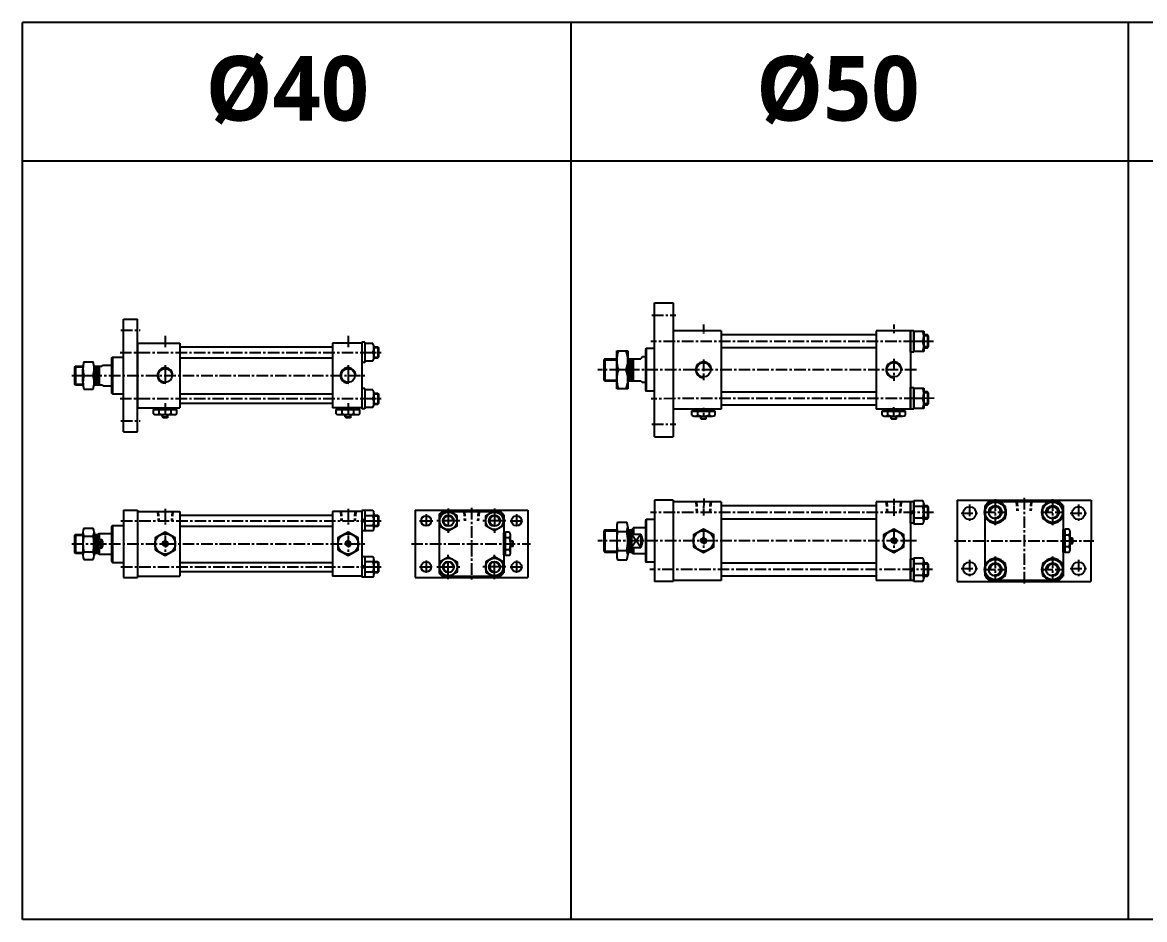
# Model space of a CAD drawing. Extents: x -819 to 4679, y 0 to 1986.
# Drawn here: x 0 to 1215, y 1015 to 1986 of the extents above; entities that cross this region are included whole.
import ezdxf

# ---------------------------------------------------------------- set-up
doc = ezdxf.new("R2010")
doc.units = 0
doc.header["$LTSCALE"] = 10
doc.header["$MEASUREMENT"] = 0
for name, pattern in [('CENTER', [2, 1.25, -0.25, 0.25, -0.25]), ('CENTERX2', [4, 2.5, -0.5, 0.5, -0.5]), ('HIDDENX2', [0.75, 0.5, -0.25])]:
    doc.linetypes.add(name, pattern=pattern)
doc.layers.get('0').update_dxf_attribs({"linetype": 'CONTINUOUS'})
for name, color, linetype in [('CEN', 1, 'CENTERX2'), ('CENTER', 1, 'CENTER'), ('DIM', 2, 'CONTINUOUS'), ('HID', 2, 'HIDDENX2'), ('ML', 7, 'CONTINUOUS')]:
    doc.layers.add(name, color=color, linetype=linetype)
doc.styles.add('문자', font='romans.shx')

# ---------------------------------------------------------------- blocks, each defined once
blk = doc.blocks.new('A$C47060626')
at = {"layer": 'ML'}
for p, q in [((12.09999861676715, 26.67358243118653), (1.099998616767152, 20.32272947218655)), ((23.09999861676715, 20.32272947218655), (12.09999861676715, 26.67358243118653)), ((1.099998616767152, 20.32272947218655), (1.099998616767152, 7.621023554186536)), ((23.09999861676715, 7.621023554186536), (23.09999861676715, 20.32272947218655)), ((1.099998616767152, 7.621023554186536), (12.09999861676715, 1.270170595186528)), ((12.09999861676715, 1.270170595186528), (23.09999861676715, 7.621023554186536))]:
    blk.add_line(p, q, dxfattribs=at)
at = {"layer": 'ML', "color": 1, "linetype": 'CENTER'}
for p, q in [((12.09999861676715, 27.94375302298653), (12.09999861676715, 3.386503522051498e-09)), ((-1.3832328704666e-06, 13.9718765131866), (24.19999861676718, 13.9718765131866))]:
    blk.add_line(p, q, dxfattribs=at)
at = {"layer": 'ML'}
for radius in [11, 7.099999904632568, 7]:
    blk.add_circle((12.09999861676715, 13.97187651318654), radius, dxfattribs=at)
for start, end in [(97.690557042215, 142.3094429414881), (37.69055705851188, 82.30944295778501), (157.6905570847618, 202.3094429152382), (337.6905570847604, 22.30944291523965), (217.6905570585139, 262.3094429577818), (277.6905570422182, 322.3094429414862)]:
    blk.add_arc((12.09999861676715, 13.97187651318654), 11.89000019073487, start, end, dxfattribs=at)
at = {"layer": 'ML', "color": 2}
blk.add_arc((12.09999861676715, 13.97187651318654), 5.917468245269447, 261.2184208426438, 189.435673004381, dxfattribs=at)
blk = doc.blocks.new('A$C1F606966')
at = {"layer": 'ML'}
for p, q in [((-5.750571290263906e-07, 24.50170669319709), (3.499999424942871, 24.50170669319709)), ((-5.750571290263906e-07, 24.50170669319709), (-5.750571290263906e-07, 0.9017063117273665)), ((-5.750571290263906e-07, 0.9017063117273665), (-5.750571290263906e-07, 24.50170669319709)), ((3.499999424942871, 5.844622137374245e-07), (3.499999424942871, 25.40341242046225)), ((3.499999424942871, 25.40341242046225), (13.5175190554267, 25.40341242046225)), ((3.499999424942871, 24.50170669319709), (3.499999424942871, 0.9017063117273665)), ((3.499999424942871, 15.44165599612342), (-5.750571290263906e-07, 11.94165599612342)), ((3.499999424942871, 13.46175700880104), (-5.750571290263906e-07, 9.961757008801044)), ((13.5175190554267, 19.05255946146224), (3.499999424942871, 19.05255946146224)), ((14.49999942494287, 22.22798594096224), (14.49999942494287, 3.175427063962218)), ((18.41746767021232, 19.70170650246223), (14.49999942494287, 19.70170650246223)), ((18.41746767021232, 19.70170650246223), (18.41746767021232, 5.70170650246223)), ((19.49999942494287, 18.61917474773168), (18.41746767021232, 19.70170650246223)), ((19.49999942494287, 6.784238257192783), (19.49999942494287, 18.61917474773168)), ((3.499999424942871, 0.9017063117273665), (-5.750571290263906e-07, 0.9017063117273665)), ((13.5175190554267, 6.350853543462222), (3.499999424942871, 6.350853543462222)), ((13.5175190554267, 5.844622137374245e-07), (3.499999424942871, 5.844622137374245e-07)), ((14.49999942494287, 5.70170650246223), (18.41746767021232, 5.70170650246223)), ((18.41746767021232, 5.70170650246223), (19.49999942494287, 6.784238257192783))]:
    blk.add_line(p, q, dxfattribs=at)
at = {"layer": 'ML', "color": 2}
for p, q in [((19.49999942494287, 18.61917474773168), (14.49999942494287, 18.61917474773168)), ((19.49999942494287, 6.784238257192783), (14.49999942494287, 6.784238257192783))]:
    blk.add_line(p, q, dxfattribs=at)
at = {"layer": 'ML'}
for centre, radius, start, end in [((8.877189368882853, 22.22798594096224), 5.622810056060043, 325.6157526112812, 34.38424738871878), ((-6.517520245022979, 12.70170650246223), 21.01751966996587, 342.4120462684499, 17.58795373155008), ((8.877189368882853, 3.175427063962218), 5.622810056060043, 325.6157526112812, 34.38424738871878)]:
    blk.add_arc(centre, radius, start, end, dxfattribs=at)
blk = doc.blocks.new('A$C12A86003')
at = {"layer": 'ML'}
for p, q in [((3.152656233851303e-07, -1.09941993287066e-07), (3.152656233851303e-07, 40.99999989005801)), ((3.152656233851303e-07, 40.99999989005801), (12.04347857613519, 40.99999989005801)), ((12.04347857613519, 40.99999989005801), (12.04347857613519, -1.09941993287066e-07)), ((10.21249243294588, 20.49999989005789), (1.830986458454944, 20.49999989005789)), ((12.04347857613519, -1.09941993287066e-07), (3.152656233851303e-07, -1.09941993287066e-07))]:
    blk.add_line(p, q, dxfattribs=at)
for centre, radius, start, end in [((29.60563404980351, 30.74999989005801), 29.60563373453789, 159.7438420547294, 200.2561579452706), ((-17.5621551584027, 30.74999989005801), 29.60563373453788, 339.7438420547293, 20.25615794527066), ((29.60563404980351, 10.24999989005801), 29.60563373453788, 159.7438420547294, 200.2561579452706), ((-17.5621551584027, 10.24999989005801), 29.60563373453788, 339.7438420547293, 20.25615794527066)]:
    blk.add_arc(centre, radius, start, end, dxfattribs=at)

msp = doc.modelspace()

# ---------------------------------------------------------------- linework, layer by layer
for p, q in [((4679.399999999999, 1986.440000000001), (9.094947017729282e-13, 1986.440000000001)), ((0, 1015.44), (0, 1986.440000000001)), ((593.9999999999991, 1015.44), (593.9999999999991, 1986.440000000001)), ((1197.399999999999, 1015.44), (1197.400000000001, 1986.440000000001)), ((4679.399999999999, 1836.440000000001), (9.094947017729282e-13, 1836.440000000001)), ((151.5240593551889, 1559.429328210371), (152.0240593551889, 1558.929328210371)), ((151.5240593551889, 1559.429328210371), (157.5240593551853, 1559.429328210368)), ((152.0240593551889, 1558.929328210371), (157.0240593551853, 1558.929328210371)), ((157.5240593551853, 1559.429328210368), (157.0240593551853, 1558.929328210371)), ((349.5240593551889, 1559.429328210371), (350.0240593551889, 1558.929328210371)), ((349.5240593551889, 1559.429328210371), (355.5240593551853, 1559.429328210368)), ((350.0240593551889, 1558.929328210371), (355.0240593551853, 1558.929328210371)), ((355.5240593551853, 1559.429328210368), (355.0240593551853, 1558.929328210371)), ((734.414503560939, 1557.788403537393), (734.914503560939, 1557.288403537393)), ((734.414503560939, 1557.788403537393), (740.4145035609354, 1557.78840353739)), ((734.914503560939, 1557.288403537393), (739.9145035609354, 1557.288403537393)), ((740.4145035609354, 1557.78840353739), (739.9145035609354, 1557.288403537393)), ((940.414503560939, 1557.788403537393), (940.914503560939, 1557.288403537393)), ((940.414503560939, 1557.788403537393), (946.4145035609354, 1557.78840353739)), ((940.914503560939, 1557.288403537393), (945.9145035609354, 1557.288403537393)), ((946.4145035609354, 1557.78840353739), (945.9145035609354, 1557.288403537393)), ((530.9465725753334, 1419.071056195492), (530.9465725753371, 1425.071056195488)), ((530.9465725753371, 1425.071056195488), (531.4465725753334, 1424.571056195488)), ((531.4465725753334, 1419.571056195492), (531.4465725753334, 1424.571056195488)), ((1136.66832066101, 1422.259204312815), (1136.668320661013, 1428.259204312812)), ((1136.668320661013, 1428.259204312812), (1137.16832066101, 1427.759204312812)), ((1136.66832066101, 1422.259204312815), (1137.16832066101, 1422.759204312815)), ((1137.16832066101, 1422.759204312815), (1137.16832066101, 1427.759204312812)), ((530.9465725753334, 1419.071056195492), (531.4465725753334, 1419.571056195492)), ((4679.399999999999, 1015.44), (9.094947017729282e-13, 1015.44))]:
    msp.add_line(p, q)
at = {"color": 7, "linetype": 'Continuous'}
for p, q in [((141.8223534330164, 1562.911808582623), (141.8223534330127, 1567.329328210373)), ((141.8223534330127, 1567.329328210373), (154.5240593551871, 1567.329328210373)), ((142.5240593551889, 1569.329328210373), (166.5240593551889, 1569.329328210373)), ((142.5240593551871, 1567.329328210373), (142.5240593551871, 1569.329328210373)), ((148.1732063941008, 1562.911808582623), (148.1732063941008, 1567.329328210373)), ((154.5240593551889, 1567.329328210373), (167.2257652773615, 1567.329328210373)), ((160.8749123162734, 1562.911808582623), (160.8749123162734, 1567.329328210373)), ((166.5240593551871, 1567.329328210375), (166.5240593551889, 1569.329328210371)), ((167.2257652773615, 1562.911808582623), (167.2257652773615, 1567.32932821038)), ((339.8223534330164, 1562.911808582623), (339.8223534330127, 1567.329328210373)), ((339.8223534330127, 1567.329328210373), (352.5240593551871, 1567.329328210373)), ((340.5240593551889, 1569.329328210373), (364.5240593551889, 1569.329328210373)), ((340.5240593551871, 1567.329328210373), (340.5240593551871, 1569.329328210373)), ((346.1732063941008, 1562.911808582623), (346.1732063941008, 1567.329328210373)), ((352.5240593551889, 1567.329328210373), (365.2257652773615, 1567.329328210373)), ((358.8749123162734, 1562.911808582623), (358.8749123162734, 1567.329328210373)), ((364.5240593551871, 1567.329328210375), (364.5240593551889, 1569.329328210371)), ((365.2257652773615, 1562.911808582623), (365.2257652773615, 1567.32932821038)), ((725.414503560939, 1567.688403537395), (749.414503560939, 1567.688403537395)), ((725.4145035609372, 1565.688403537395), (725.4145035609372, 1567.688403537395)), ((749.4145035609372, 1565.688403537396), (749.414503560939, 1567.688403537393)), ((931.414503560939, 1567.688403537395), (955.414503560939, 1567.688403537395)), ((931.4145035609372, 1565.688403537395), (931.4145035609372, 1567.688403537395)), ((955.4145035609372, 1565.688403537396), (955.414503560939, 1567.688403537393)), ((144.9977799135586, 1561.929328210371), (164.0503387968229, 1561.929328210379)), ((151.5240593551889, 1559.429328210371), (151.5240593551871, 1561.929328210375)), ((157.5240593551853, 1559.429328210368), (157.5240593551871, 1561.929328210377)), ((342.9977799135586, 1561.929328210371), (362.0503387968229, 1561.929328210379)), ((349.5240593551889, 1559.429328210371), (349.5240593551871, 1561.929328210375)), ((355.5240593551853, 1559.429328210368), (355.5240593551871, 1561.929328210377)), ((724.7127976387665, 1561.270883909644), (724.7127976387628, 1565.688403537395)), ((724.7127976387628, 1565.688403537395), (737.4145035609372, 1565.688403537395)), ((727.8882241193087, 1560.288403537393), (746.940783002573, 1560.2884035374)), ((731.0636505998509, 1561.270883909644), (731.0636505998509, 1565.688403537395)), ((734.414503560939, 1557.788403537393), (734.4145035609372, 1560.288403537397)), ((737.414503560939, 1565.688403537395), (750.1162094831116, 1565.688403537395)), ((740.4145035609354, 1557.78840353739), (740.4145035609372, 1560.288403537399)), ((743.7653565220235, 1561.270883909644), (743.7653565220235, 1565.688403537395)), ((750.1162094831116, 1561.270883909644), (750.1162094831116, 1565.688403537402)), ((930.7127976387665, 1561.270883909644), (930.7127976387628, 1565.688403537395)), ((930.7127976387628, 1565.688403537395), (943.4145035609372, 1565.688403537395)), ((933.8882241193087, 1560.288403537393), (952.940783002573, 1560.2884035374)), ((937.0636505998509, 1561.270883909644), (937.0636505998509, 1565.688403537395)), ((940.414503560939, 1557.788403537393), (940.4145035609372, 1560.288403537397)), ((943.414503560939, 1565.688403537395), (956.1162094831116, 1565.688403537395)), ((946.4145035609354, 1557.78840353739), (946.4145035609372, 1560.288403537399)), ((949.7653565220235, 1561.270883909644), (949.7653565220235, 1565.688403537395)), ((956.1162094831116, 1561.270883909644), (956.1162094831116, 1565.688403537402)), ((521.046572575332, 1410.071056195492), (521.046572575332, 1434.071056195492)), ((523.0465725753302, 1434.07105619549), (521.0465725753338, 1434.071056195492)), ((527.4640922030821, 1434.772762117665), (523.0465725753247, 1434.772762117665)), ((523.046572575332, 1422.071056195492), (523.046572575332, 1434.772762117665)), ((1126.768320661008, 1413.259204312815), (1126.768320661008, 1437.259204312815)), ((1128.768320661006, 1437.259204312813), (1126.76832066101, 1437.259204312815)), ((1133.185840288758, 1437.960910234988), (1128.768320661001, 1437.960910234988)), ((1128.768320661008, 1425.259204312815), (1128.768320661008, 1437.960910234988)), ((1134.16832066101, 1415.732924871185), (1134.168320661002, 1434.785483754449)), ((527.4640922030821, 1428.421909156576), (523.046572575332, 1428.421909156576)), ((523.046572575332, 1409.369350273316), (523.046572575332, 1422.07105619549)), ((528.4465725753334, 1412.544776753862), (528.4465725753262, 1431.597335637126)), ((530.9465725753371, 1425.071056195488), (528.446572575328, 1425.07105619549)), ((1133.185840288758, 1431.6100572739), (1128.768320661008, 1431.6100572739)), ((1128.768320661008, 1412.557498390639), (1128.768320661008, 1425.259204312813)), ((1136.668320661013, 1428.259204312812), (1134.168320661004, 1428.259204312813)), ((1136.66832066101, 1422.259204312815), (1134.168320661006, 1422.259204312813)), ((523.046572575332, 1410.07105619549), (521.046572575332, 1410.07105619549)), ((527.4640922030821, 1415.720203234404), (523.046572575332, 1415.720203234404)), ((527.4640922030821, 1409.369350273319), (523.046572575332, 1409.369350273316)), ((530.9465725753334, 1419.071056195492), (528.4465725753298, 1419.07105619549)), ((1128.768320661008, 1413.259204312813), (1126.768320661008, 1413.259204312813)), ((1133.185840288758, 1418.908351351727), (1128.768320661008, 1418.908351351727)), ((1133.185840288758, 1412.557498390643), (1128.768320661008, 1412.557498390639))]:
    msp.add_line(p, q, dxfattribs=at)
for points in [[(143.5240593551889, 1415.720203234406), (154.5240593551889, 1409.369350273319), (165.5240593551889, 1415.720203234406), (165.5240593551889, 1428.421909156578), (154.5240593551889, 1434.772762117664), (143.5240593551889, 1428.421909156578)], [(341.5240593551889, 1415.720203234406), (352.5240593551889, 1409.369350273319), (363.5240593551889, 1415.720203234406), (363.5240593551889, 1428.421909156578), (352.5240593551889, 1434.772762117665), (341.5240593551889, 1428.421909156578)], [(726.414503560939, 1418.994262102668), (737.414503560939, 1412.643409141582), (748.414503560939, 1418.994262102668), (748.414503560939, 1431.69596802484), (737.414503560939, 1438.046820985927), (726.414503560939, 1431.69596802484)], [(932.414503560939, 1418.994262102668), (943.414503560939, 1412.643409141582), (954.414503560939, 1418.994262102668), (954.414503560939, 1431.69596802484), (943.414503560939, 1438.046820985927), (932.414503560939, 1431.69596802484)], [(153.6580339514048, 1423.571056195492), (152.7920085476208, 1422.071056195492), (153.6580339514048, 1420.571056195492), (155.390084758973, 1420.571056195492), (156.2561101627571, 1422.071056195492), (155.390084758973, 1423.571056195492)], [(351.6580339514048, 1423.571056195492), (350.7920085476208, 1422.071056195492), (351.6580339514048, 1420.571056195492), (353.390084758973, 1420.571056195492), (354.2561101627571, 1422.071056195492), (353.390084758973, 1423.571056195492)], [(736.5484781571549, 1426.845115063754), (735.6824527533709, 1425.345115063754), (736.5484781571549, 1423.845115063754), (738.2805289647231, 1423.845115063754), (739.1465543685072, 1425.345115063754), (738.2805289647231, 1426.845115063754)], [(942.5484781571549, 1426.845115063754), (941.6824527533709, 1425.345115063754), (942.5484781571549, 1423.845115063754), (944.2805289647231, 1423.845115063754), (945.1465543685072, 1425.345115063754), (944.2805289647231, 1426.845115063754)]]:
    msp.add_lwpolyline(points, close=True, dxfattribs=at)
for centre, radius in [((737.414503560939, 1425.345115063754), 11), ((943.414503560939, 1425.345115063754), 11), ((154.5240593551889, 1422.071056195492), 11), ((154.5240593551889, 1422.071056195492), 2.500000000003638), ((352.5240593551889, 1422.071056195492), 11), ((352.5240593551889, 1422.071056195492), 2.500000000003638), ((737.414503560939, 1425.345115063754), 2.500000000003638), ((943.414503560939, 1425.345115063754), 2.500000000003638)]:
    msp.add_circle(centre, radius, dxfattribs=at)
for centre, radius, start, end in [((144.9977799135586, 1567.552138256887), 5.622810046516014, 235.6157525317878, 270), ((144.997779913555, 1567.552138256924), 5.622810046547064, 235.6157525320193, 304.3842474679807), ((154.5240593551889, 1582.9468478382), 21.01751962782162, 252.4120462259413, 270), ((154.5240593551889, 1582.9468478382), 21.01751962782162, 270, 287.5879537740587), ((164.0503387968192, 1567.552138256924), 5.622810046547064, 235.6157525320408, 304.3842474679592), ((342.9977799135586, 1567.552138256887), 5.622810046516014, 235.6157525317878, 270), ((342.997779913555, 1567.552138256924), 5.622810046547064, 235.6157525320193, 304.3842474679807), ((352.5240593551889, 1582.9468478382), 21.01751962782162, 252.4120462259413, 270), ((352.5240593551889, 1582.9468478382), 21.01751962782162, 270, 287.5879537740587), ((362.0503387968192, 1567.552138256924), 5.622810046547064, 235.6157525320408, 304.3842474679592), ((727.8882241193087, 1565.911213583909), 5.622810046516014, 235.6157525317878, 270), ((727.888224119305, 1565.911213583945), 5.622810046547064, 235.61575253202, 304.38424746798), ((737.414503560939, 1581.305923165222), 21.01751962782162, 252.4120462259405, 270), ((737.414503560939, 1581.305923165222), 21.01751962782162, 270, 287.5879537740595), ((746.9407830025693, 1565.911213583945), 5.622810046547064, 235.6157525320408, 304.3842474679592), ((933.8882241193087, 1565.911213583909), 5.622810046516014, 235.6157525317878, 270), ((933.888224119305, 1565.911213583945), 5.622810046547064, 235.6157525320173, 304.3842474679827), ((943.414503560939, 1581.305923165222), 21.01751962782162, 252.4120462259405, 270), ((943.414503560939, 1581.305923165222), 21.01751962782162, 270, 287.5879537740595), ((952.9407830025693, 1565.911213583945), 5.622810046547064, 235.6157525320408, 304.3842474679592), ((522.8237625287811, 1431.597335637122), 5.622810046547064, 325.6157525320408, 34.3842474679592), ((1128.545510614457, 1434.785483754446), 5.622810046547064, 325.6157525320408, 34.3842474679592), ((507.4290529475047, 1422.071056195492), 21.01751962782162, 0, 17.58795377405945), ((507.4290529475047, 1422.071056195492), 21.01751962782162, 342.4120462259406, 0), ((1113.150801033181, 1425.259204312815), 21.01751962782162, 0, 17.58795377405847), ((1113.150801033181, 1425.259204312815), 21.01751962782162, 342.4120462259415, 0), ((522.8237625287811, 1412.544776753858), 5.622810046547064, 325.6157525320173, 34.38424746798269), ((522.8237625288175, 1412.544776753862), 5.622810046516014, 325.6157525317878, 0), ((1128.545510614457, 1415.732924871181), 5.622810046547064, 325.6157525320173, 34.38424746798269), ((1128.545510614494, 1415.732924871185), 5.622810046516014, 325.6157525317878, 0)]:
    msp.add_arc(centre, radius, start, end, dxfattribs=at)
at = {"layer": 'CEN', "color": 1, "linetype": 'CENTER'}
for p, q in [((106.5240593551889, 1653.329328210373), (127.5240593551889, 1653.329328210373)), ((154.5240593551889, 1647.329328210373), (154.5240593551889, 1634.329328210373)), ((352.5240593551889, 1647.329328210373), (352.5240593551889, 1634.329328210373)), ((105.7024939224548, 1629.329328210373), (388.5240593551889, 1629.329328210373)), ((53.52405935518891, 1604.329328210373), (370.5240593551889, 1604.329328210373)), ((105.7024939224548, 1579.329328210373), (388.5240593551889, 1579.329328210373)), ((154.5240593551889, 1574.329328210373), (154.5240593551889, 1560.329328210373)), ((352.5240593551889, 1574.329328210373), (352.5240593551889, 1560.329328210373)), ((106.5240593551889, 1555.329328210373), (127.5240593551889, 1555.329328210373)), ((154.5240593551889, 1460.071056195492), (154.5240593551889, 1443.071056195492)), ((352.5240593551889, 1460.071056195492), (352.5240593551889, 1443.071056195492)), ((486.046572575332, 1461.071056195492), (486.046572575332, 1383.071056195492)), ((106.5320644559752, 1447.071056195492), (388.5240593551889, 1447.071056195492)), ((437.046572575332, 1454.148977208964), (437.046572575332, 1439.873858743239)), ((442.046572575332, 1447.071056195492), (444.4125845368317, 1447.071056195492)), ((527.9954578286588, 1447.071056195492), (542.4125845368317, 1447.071056195492)), ((535.046572575332, 1454.148977208964), (535.046572575332, 1439.873858743239)), ((53.52405935518891, 1422.071056195492), (370.5240593551889, 1422.071056195492)), ((154.5240593551889, 1431.071056195492), (154.5240593551889, 1413.071056195492)), ((352.5240593551889, 1431.071056195492), (352.5240593551889, 1413.071056195492)), ((421.046572575332, 1422.071056195492), (550.025210190357, 1422.071056195492)), ((437.046572575332, 1404.148977208964), (437.046572575332, 1389.873858743239)), ((535.046572575332, 1404.148977208964), (535.046572575332, 1389.873858743239)), ((106.5320644559752, 1397.071056195492), (388.5240593551889, 1397.071056195492)), ((429.9954578286588, 1397.071056195492), (444.4125845368317, 1397.071056195492)), ((527.9954578286588, 1397.071056195492), (542.4125845368317, 1397.071056195492))]:
    msp.add_line(p, q, dxfattribs=at)
at = {"layer": 'CEN', "ltscale": 0.2}
msp.add_line((943.414503560939, 1659.667095254673), (943.414503560939, 1650.297871960372), dxfattribs=at)
at = {"layer": 'CEN', "ltscale": 0.5}
msp.add_line((943.414503560939, 1622.253535615983), (943.414503560939, 1598.488797985706), dxfattribs=at)
at = {"layer": 'CEN', "color": 1, "linetype": 'CENTER', "ltscale": 1.5}
for p, q in [((154.5240593551889, 1615.629328210372), (154.5240593551889, 1593.029328210373)), ((352.5240593551889, 1615.629328210373), (352.5240593551889, 1593.029328210373)), ((461.046572575332, 1460.33045727225), (461.046572575332, 1433.811655118733)), ((511.046572575332, 1460.33045727225), (511.046572575332, 1433.811655118733)), ((429.9954578286588, 1447.071056195492), (444.4125845368317, 1447.071056195492)), ((473.5295507467717, 1447.071056195492), (448.5635944038922, 1447.071056195492)), ((523.5295507467717, 1447.071056195492), (498.5635944038922, 1447.071056195492)), ((461.046572575332, 1383.811655118733), (461.046572575332, 1410.33045727225)), ((511.046572575332, 1383.811655118733), (511.046572575332, 1410.33045727225)), ((448.5635944038922, 1397.071056195492), (473.5295507467717, 1397.071056195492)), ((523.5295507467717, 1397.071056195492), (498.5635944038922, 1397.071056195492))]:
    msp.add_line(p, q, dxfattribs=at)
at = {"layer": 'CEN', "color": 1, "ltscale": 0.2}
msp.add_line((943.414503560939, 1559.124575081165), (943.414503560939, 1569.976259286494), dxfattribs=at)
at = {"layer": 'CENTER'}
for p, q in [((681.414503560939, 1669.512847770947), (707.414503560939, 1669.512847770947)), ((986.5064324354253, 1641.130236004979), (680.349120215852, 1641.185566363538)), ((737.414503560939, 1621.483081838333), (737.414503560939, 1599.409014929467)), ((986.9919163569875, 1579.598440459204), (680.5681281354091, 1579.20914033697)), ((681.414503560939, 1551.512906938732), (707.414503560939, 1551.512906938732)), ((1084.433170234644, 1471.82207687397), (1084.433170234644, 1378.82207687397)), ((1025.472546362073, 1464.608988650886), (1025.454386170878, 1446.47457151138)), ((1143.472393518688, 1464.657478347785), (1143.45423332749, 1446.523061208279)), ((986.5064324354253, 1455.975771830442), (679.872137115678, 1456.031188391894)), ((1016.483969929651, 1455.381164160717), (1034.977738257191, 1455.347983428772)), ((1134.483817086263, 1455.429653857616), (1152.977585413803, 1455.396473125671)), ((737.414503560939, 1435.394002196058), (737.414503560939, 1415.29622793145)), ((943.414503560939, 1435.394002196058), (943.414503560939, 1415.29622793145)), ((1008.933268971147, 1425.394663022006), (1159.933092490003, 1425.403966368305)), ((1025.412461096616, 1404.608999883363), (1025.394300905419, 1386.474582743856)), ((1143.412401928831, 1404.751032231758), (1143.394241737634, 1386.616615092252)), ((1016.423884664192, 1395.381175393193), (1034.917652991732, 1395.347994661248)), ((1134.423825496407, 1395.429664922024), (1152.917593823947, 1395.396484190079))]:
    msp.add_line(p, q, dxfattribs=at)
at = {"layer": 'CENTER', "ltscale": 0.5}
msp.add_line((737.414503560939, 1659.639499776661), (737.414503560939, 1649.555691715848), dxfattribs=at)
at = {"layer": 'CENTER', "color": 1}
for p, q in [((967.9972664238221, 1610.504291459909), (622.9385896843896, 1610.504291459909)), ((967.9972664238221, 1425.349827285372), (622.9385896843896, 1425.349827285372)), ((985.2876730894686, 1394.32207687397), (679.4189951476028, 1394.32207687397))]:
    msp.add_line(p, q, dxfattribs=at)
at = {"layer": 'CENTER', "ltscale": 0.3}
msp.add_line((737.414503560939, 1569.426606788697), (737.414503560939, 1559.780199707281), dxfattribs=at)
at = {"layer": 'CENTER', "ltscale": 0.2}
for p, q in [((737.623283214386, 1471.152816373683), (737.414503560939, 1452.582739823012)), ((943.414503560939, 1470.930265101768), (943.414503560939, 1451.901642940284))]:
    msp.add_line(p, q, dxfattribs=at)
at = {"layer": 'DIM'}
for p, q in [((629.414503560939, 1621.40494078754), (643.4145035609399, 1621.40494078754)), ((643.3729855191432, 1621.40494078754), (643.3801361122078, 1621.40494078754)), ((655.4164637800122, 1621.40494078754), (657.4145035609454, 1621.40494078754)), ((657.4145035609454, 1621.40494078754), (659.1465543685154, 1622.40494078754)), ((56.52405935518891, 1613.579328210373), (65.52405935518891, 1613.579328210373)), ((77.52405935518891, 1613.579328210373), (79.52405935518891, 1613.579328210373)), ((79.52405935518891, 1613.579328210373), (80.82309746086594, 1614.329328210373)), ((56.52405935518891, 1595.079328210373), (65.52405935518891, 1595.079328210373)), ((77.52405935518891, 1595.079328210372), (79.52405935518891, 1595.079328210372)), ((79.52405935518891, 1595.079328210373), (80.82309746086594, 1594.329328210372)), ((629.414503560939, 1599.406495086887), (643.4145035609399, 1599.406495086887)), ((655.4164637800122, 1599.406495086886), (657.4145035609445, 1599.406495086886)), ((657.4145035609445, 1599.406495086886), (659.1465543685144, 1598.406495086886)), ((152.0240593551889, 1558.929328210371), (152.0240593551871, 1561.929328210373)), ((157.0240593551853, 1558.929328210371), (157.0240593551889, 1561.929328210375)), ((350.0240593551889, 1558.929328210371), (350.0240593551871, 1561.929328210373)), ((355.0240593551853, 1558.929328210371), (355.0240593551889, 1561.929328210375)), ((734.914503560939, 1557.288403537393), (734.9145035609372, 1560.288403537395)), ((739.9145035609354, 1557.288403537393), (739.914503560939, 1560.288403537397)), ((940.914503560939, 1557.288403537393), (940.9145035609372, 1560.288403537395)), ((945.9145035609354, 1557.288403537393), (945.914503560939, 1560.288403537397)), ((370.5240593551889, 1448.803107003061), (367.5240593551889, 1447.071056195492)), ((370.5240593551889, 1447.071056195492), (367.5240593551889, 1445.339005387923)), ((629.414503560939, 1436.177561518976), (643.414503560939, 1436.177561518976)), ((655.414503560939, 1436.177561518976), (657.414503560939, 1436.177561518976)), ((657.414503560939, 1436.177561518976), (659.1465543685081, 1437.177561518976)), ((56.52405935518891, 1431.321056195492), (65.52405935518891, 1431.321056195492)), ((77.52405935518891, 1431.321056195492), (79.52405935518891, 1431.321056195492)), ((79.52405935518891, 1431.321056195492), (80.82309746086594, 1432.071056195492)), ((81.52405935518891, 1417.478356195492), (86.11675935518906, 1426.663756195492)), ((86.11675935518906, 1417.478356195492), (81.52405935518891, 1426.663756195492)), ((531.4465725753334, 1424.571056195488), (528.4465725753298, 1424.571056195492)), ((669.414503560939, 1432.5609298363), (659.414503560939, 1418.138724734444)), ((669.414503560939, 1418.138724734444), (659.414503560939, 1432.5609298363)), ((1137.16832066101, 1427.759204312812), (1134.168320661006, 1427.759204312815)), ((1137.16832066101, 1422.759204312815), (1134.168320661008, 1422.759204312813)), ((56.52405935518891, 1412.821056195492), (65.52405935518891, 1412.821056195492)), ((77.52405935518891, 1412.821056195492), (79.52405935518891, 1412.821056195492)), ((79.52405935518891, 1412.821056195492), (80.82309746086594, 1412.071056195492)), ((531.4465725753334, 1419.571056195492), (528.4465725753316, 1419.57105619549)), ((629.414503560939, 1414.179115818322), (643.414503560939, 1414.179115818322)), ((655.414503560939, 1414.179115818322), (657.414503560939, 1414.179115818322)), ((657.414503560939, 1414.179115818322), (659.1465543685081, 1413.179115818322)), ((370.5240593551889, 1398.803107003061), (367.5240593551889, 1397.071056195492)), ((370.5240593551889, 1397.071056195492), (367.5240593551889, 1395.339005387923))]:
    msp.add_line(p, q, dxfattribs=at)
for centre, radius, start, end in [((737.414503560939, 1610.504291459909), 8.535802498107046, 354.7535325982517, 276.2214487224488), ((943.414503560939, 1610.504291459909), 8.535802498107046, 354.7535325982517, 276.2214487224488), ((154.5240593551889, 1604.329328210373), 8.300000000000011, 355.1620790389247, 274.8379209611043), ((352.5240593551889, 1604.329328210373), 8.300000000000011, 355.1620790389247, 274.8379209611043), ((154.5240593551889, 1422.071056195492), 3.000000000001819, 270, 180), ((352.5240593551889, 1422.071056195492), 3.000000000001819, 270, 180), ((737.414503560939, 1425.345115063754), 3.000000000001819, 270, 180), ((943.414503560939, 1425.345115063754), 3.000000000001819, 270, 180)]:
    msp.add_arc(centre, radius, start, end, dxfattribs=at)
at = {"layer": 'HID'}
for p, q in [((728.9070306210497, 1467.533939362857), (729.8279729612232, 1456.022160110683)), ((729.7070306210508, 1467.533939362857), (730.6279845278068, 1456.022015528388)), ((744.7070306210508, 1467.533939362857), (743.785886477076, 1456.019637563193)), ((745.50703062105, 1467.533939362857), (744.5858749108274, 1456.019492985079)), ((934.9070306210497, 1467.533939362858), (935.8309513565009, 1455.984930169722)), ((935.7070306210508, 1467.533939362858), (936.6309629230846, 1455.984785587427)), ((950.7070306210508, 1467.533939362858), (949.782908167922, 1455.982408698759)), ((951.50703062105, 1467.533939362858), (950.5828966016734, 1455.982264120644)), ((1075.968320661009, 1467.82207687397), (1076.768320661008, 1457.82207687397)), ((1076.768320661008, 1467.82207687397), (1077.568320661007, 1457.82207687397)), ((1091.768320661008, 1467.82207687397), (1090.968320661009, 1457.82207687397)), ((1092.568320661007, 1467.82207687397), (1091.768320661008, 1457.82207687397)), ((146.2240593551887, 1457.071056195492), (147.0240593551889, 1447.071056195492)), ((147.0240593551889, 1457.071056195492), (147.8240593551891, 1447.071056195492)), ((162.0240593551889, 1457.071056195492), (161.2240593551896, 1447.071056195492)), ((162.8240593551891, 1457.071056195492), (162.0240593551889, 1447.071056195492)), ((344.2240593551896, 1457.071056195492), (345.0240593551889, 1447.071056195492)), ((345.0240593551889, 1457.071056195492), (345.8240593551891, 1447.071056195492)), ((360.0240593551889, 1457.071056195492), (359.2240593551896, 1447.071056195492)), ((360.8240593551891, 1457.071056195492), (360.0240593551889, 1447.071056195492)), ((477.7465725753318, 1457.071056195492), (478.546572575332, 1447.071056195492)), ((478.546572575332, 1457.071056195492), (479.3465725753322, 1447.071056195492)), ((493.546572575332, 1457.071056195492), (492.7465725753318, 1447.071056195492)), ((494.3465725753322, 1457.071056195492), (493.546572575332, 1447.071056195492))]:
    msp.add_line(p, q, dxfattribs=at)
at = {"layer": 'ML', "color": 0}
for p, q in [((684.414503560939, 1683.007619831939), (704.414503560939, 1683.007619831939)), ((684.414503560939, 1538.007807647966), (684.414503560939, 1683.007619831939)), ((704.414503560939, 1683.007619831939), (704.414503560939, 1538.007807647966)), ((109.5240593551889, 1665.329328210373), (124.5240593551889, 1665.329328210373)), ((109.5240593551889, 1543.329328210373), (109.5240593551889, 1665.329328210373)), ((124.5240593551889, 1543.329328210373), (124.5240593551889, 1665.329328210373)), ((756.414503560939, 1652.688403537395), (704.414503560939, 1652.688403537395)), ((756.414503560939, 1652.688403537395), (756.414503560939, 1567.688403537395)), ((924.414503560939, 1652.688403537395), (924.414503560939, 1567.688403537395)), ((961.414503560939, 1652.688403537395), (924.414503560939, 1652.688403537395)), ((961.414503560939, 1653.012961241969), (961.414503560939, 1629.412960860499)), ((961.414503560939, 1629.412960860499), (961.414503560939, 1653.012961241969)), ((961.414503560939, 1653.012961241969), (964.914503560939, 1653.012961241969)), ((961.414503560939, 1652.688403537395), (961.414503560939, 1567.688403537395)), ((964.914503560939, 1653.012961241969), (964.914503560939, 1629.412960860499)), ((367.5240593551889, 1640.279328210373), (367.5240593551889, 1568.379328210373)), ((370.5240593551889, 1640.279328210373), (367.5240593551889, 1640.279328210373)), ((370.5240593551889, 1640.279328210373), (370.5240593551889, 1618.379328210373)), ((924.414503560939, 1648.288403442027), (756.414503560939, 1648.288403442027)), ((964.914503560939, 1630.134770750243), (964.914503560939, 1652.134770750243)), ((964.914503560939, 1652.134770750243), (975.914503560939, 1652.134770750243)), ((974.9320231914235, 1641.134770750243), (964.914503560939, 1641.134770750243)), ((975.914503560939, 1652.134770750243), (975.914503560939, 1630.134770750243)), ((979.8319718062094, 1648.212961051234), (975.914503560939, 1648.212961051234)), ((980.914503560939, 1647.130429296504), (975.914503560939, 1647.130429296504)), ((979.8319718062094, 1648.212961051234), (979.8319718062094, 1634.212961051234)), ((980.914503560939, 1647.130429296504), (979.8319718062094, 1648.212961051234)), ((980.914503560939, 1635.295492805965), (980.914503560939, 1647.130429296504)), ((124.5240593551889, 1639.329328210372), (170.5240593551889, 1639.329328210372)), ((124.5240593551889, 1639.329328210373), (124.5240593551889, 1569.329328210373)), ((170.5240593551889, 1639.329328210373), (170.5240593551889, 1569.329328210373)), ((170.5240593551889, 1635.329328210373), (335.5240593551889, 1635.329328210373)), ((335.5240593551889, 1639.329328210373), (335.5240593551889, 1569.329328210373)), ((367.5240593551889, 1639.329328210373), (335.5240593551889, 1639.329328210373)), ((379.4740593551887, 1638.812306381812), (370.5240593551889, 1638.812306381812)), ((370.5240593551889, 1629.329328210373), (379.4740593551887, 1629.329328210373)), ((380.4533216270838, 1635.329328210373), (384.7740593551889, 1635.329328210373)), ((380.5125410801165, 1634.579328210373), (385.5240593551889, 1634.579328210373)), ((380.5240593551889, 1634.072306381224), (380.5240593551889, 1624.586350039297)), ((384.7740593551889, 1635.329328210373), (385.5240593551889, 1634.579328210373)), ((384.7740593551889, 1635.329328210373), (384.7740593551889, 1623.329328210373)), ((385.5240593551889, 1634.579328210373), (385.5240593551889, 1624.079328210373)), ((675.414503560939, 1633.504291459909), (674.414503560939, 1632.504291459909)), ((674.414503560939, 1632.504291459909), (674.414503560939, 1588.504291459909)), ((684.414503560939, 1633.504291459909), (675.414503560939, 1633.504291459909)), ((675.414503560939, 1633.504291459909), (675.414503560939, 1587.504291459909)), ((924.414503560939, 1634.088403632762), (756.414503560939, 1634.088403632762)), ((964.914503560939, 1629.412960860499), (961.414503560939, 1629.412960860499)), ((975.914503560939, 1630.134770750243), (964.914503560939, 1630.134770750243)), ((980.914503560939, 1635.295492805965), (975.914503560939, 1635.295492805965)), ((975.914503560939, 1634.212961051234), (979.8319718062094, 1634.212961051234)), ((979.8319718062094, 1634.212961051234), (980.914503560939, 1635.295492805965)), ((66.52405935518891, 1619.051760074708), (76.60169363904879, 1619.051760074708)), ((97.52405935518891, 1624.329328210373), (96.52405935518891, 1623.329328210373)), ((96.52405935518891, 1623.329328210373), (96.52405935518891, 1585.329328210373)), ((97.52405935518891, 1624.329328210373), (109.5240593551889, 1624.329328210373)), ((97.52405935518891, 1624.329328210373), (97.52405935518891, 1584.329328210373)), ((170.5240593551889, 1623.329328210373), (335.5240593551889, 1623.329328210373)), ((370.5240593551889, 1618.379328210372), (367.5240593551889, 1618.379328210372)), ((379.4740593551887, 1619.846350038933), (370.5240593551889, 1619.846350038933)), ((380.4533216270838, 1623.329328210373), (384.7740593551889, 1623.329328210373)), ((380.5125410801165, 1624.079328210373), (385.5240593551889, 1624.079328210373)), ((384.7740593551889, 1623.329328210373), (385.5240593551889, 1624.079328210373)), ((630.4145023119154, 1622.408105584479), (629.414503560939, 1621.40494078754)), ((629.414503560939, 1621.40494078754), (629.414503560939, 1599.406495086887)), ((630.4113475032582, 1622.40494078754), (643.414503560939, 1622.40494078754)), ((630.4145023119154, 1622.408105584479), (630.4129254284244, 1598.406495086887)), ((655.4145035609399, 1622.40494078754), (669.414503560939, 1622.40494078754)), ((657.4145035609445, 1598.406495086887), (657.4145035609463, 1622.40494078754)), ((659.4145035609445, 1598.406495086882), (659.4145035609445, 1622.40494078754)), ((661.414503560939, 1598.406495086886), (661.414503560939, 1622.40494078754)), ((671.4141389485058, 1624.577206553936), (669.414503560939, 1622.40494078754)), ((674.414503560939, 1624.577206553936), (671.4141389485058, 1624.577206553936)), ((57.27405935518891, 1614.329328210373), (56.52405935518891, 1613.579328210373)), ((56.52405935518891, 1613.579328210373), (56.52405935518891, 1595.079328210372)), ((57.27405935518891, 1614.329328210373), (57.27405935518891, 1594.329328210372)), ((57.27405935518891, 1614.329328210373), (65.52405935518891, 1614.329328210373)), ((65.52405935518891, 1596.968112278205), (65.52405935518891, 1611.69054414254)), ((66.52405935518891, 1604.329328210373), (76.60169363904879, 1604.329328210373)), ((77.52405935518891, 1614.329328210373), (81.52405935518891, 1614.329328210373)), ((77.52405935518891, 1594.899679306495), (77.52405935518891, 1613.75897711425)), ((79.52405935518891, 1614.329328210373), (79.52405935518891, 1594.329328210373)), ((81.52405935518891, 1614.329328210373), (81.52405935518891, 1594.329328210373)), ((81.52405935518891, 1614.329328210373), (86.11675935518906, 1614.329328210373)), ((83.02405935518891, 1614.329328210373), (83.02405935518891, 1604.329328210373)), ((83.02405935518891, 1604.329328210373), (83.02405935518891, 1594.329328210373)), ((86.11675935518906, 1614.329328210373), (87.42895935518936, 1615.529328210373)), ((87.42895935518936, 1615.529328210373), (96.52405935518891, 1615.529328210373)), ((57.27405935518891, 1594.329328210373), (56.52405935518891, 1595.079328210373)), ((57.27405935518891, 1594.329328210373), (65.52405935518891, 1594.329328210373)), ((77.52405935518891, 1594.329328210372), (81.52405935518891, 1594.329328210372)), ((81.52405935518891, 1594.329328210373), (86.11675935518906, 1594.329328210373)), ((86.11675935518906, 1594.329328210373), (87.42895935518936, 1593.129328210372)), ((87.42895935518936, 1593.129328210372), (96.52405935518891, 1593.129328210372)), ((629.414503560939, 1599.406495086887), (630.414503560939, 1598.406495086887)), ((630.414503560939, 1598.406495086887), (643.4145035609399, 1598.406495086887)), ((655.414503560939, 1598.406495086887), (669.414503560939, 1598.406495086887)), ((669.414503560939, 1598.406495086886), (671.4141389485058, 1596.577206553936)), ((674.414503560939, 1596.577206553936), (671.4141389485058, 1596.577206553936)), ((66.52405935518891, 1589.606896346037), (76.60169363904879, 1589.606896346037)), ((96.52405935518891, 1585.329328210373), (97.52405935518891, 1584.329328210373)), ((97.52405935518891, 1584.329328210373), (109.5240593551889, 1584.329328210373)), ((170.5240593551889, 1584.329328210373), (335.5240593551889, 1584.329328210373)), ((370.5240593551889, 1590.279328210373), (367.5240593551889, 1590.279328210373)), ((370.5240593551889, 1590.279328210373), (370.5240593551889, 1568.379328210373)), ((379.4740593551887, 1588.812306381812), (370.5240593551889, 1588.812306381812)), ((380.4533216270838, 1585.329328210373), (384.7740593551889, 1585.329328210373)), ((380.5125410801165, 1584.579328210373), (385.5240593551889, 1584.579328210373)), ((380.5240593551889, 1584.072306381224), (380.5240593551889, 1574.586350039297)), ((384.7740593551889, 1585.329328210373), (384.7740593551889, 1573.329328210373)), ((384.7740593551889, 1585.329328210373), (385.5240593551889, 1584.579328210373)), ((385.5240593551889, 1584.579328210373), (385.5240593551889, 1574.079328210373)), ((674.414503560939, 1588.504291459909), (675.414503560939, 1587.504291459909)), ((684.414503560939, 1587.504291459909), (675.414503560939, 1587.504291459909)), ((924.414503560939, 1586.288403442027), (756.414503560939, 1586.288403442027)), ((961.414503560939, 1591.444135791251), (961.414503560939, 1567.844135409781)), ((961.414503560939, 1567.844135409781), (961.414503560939, 1591.444135791251)), ((961.414503560939, 1591.444135791251), (964.914503560939, 1591.444135791251)), ((964.914503560939, 1591.444135791251), (964.914503560939, 1567.844135409781)), ((964.914503560939, 1568.565945299524), (964.914503560939, 1590.565945299524)), ((964.914503560939, 1590.565945299524), (975.914503560939, 1590.565945299524)), ((974.9320231914235, 1579.565945299525), (964.914503560939, 1579.565945299525)), ((975.914503560939, 1590.565945299524), (975.914503560939, 1568.565945299524)), ((979.8319718062094, 1586.644135600516), (975.914503560939, 1586.644135600516)), ((980.914503560939, 1585.561603845786), (975.914503560939, 1585.561603845786)), ((979.8319718062094, 1586.644135600516), (979.8319718062094, 1572.644135600516)), ((980.914503560939, 1585.561603845786), (979.8319718062094, 1586.644135600516)), ((980.914503560939, 1573.726667355247), (980.914503560939, 1585.561603845786)), ((124.5240593551889, 1569.329328210373), (170.5240593551889, 1569.329328210373)), ((170.5240593551889, 1574.329328210373), (335.5240593551889, 1574.329328210373)), ((367.5240593551889, 1569.329328210373), (335.5240593551889, 1569.329328210373)), ((370.5240593551889, 1568.379328210372), (367.5240593551889, 1568.379328210372)), ((370.5240593551889, 1579.329328210373), (379.4740593551887, 1579.329328210373)), ((379.4740593551887, 1569.846350038933), (370.5240593551889, 1569.846350038933)), ((380.4533216270838, 1573.329328210373), (384.7740593551889, 1573.329328210373)), ((380.5125410801165, 1574.079328210373), (385.5240593551889, 1574.079328210373)), ((384.7740593551889, 1573.329328210373), (385.5240593551889, 1574.079328210373)), ((756.414503560939, 1567.688403537395), (704.414503560939, 1567.688403537395)), ((924.414503560939, 1572.088403632762), (756.414503560939, 1572.088403632762)), ((961.414503560939, 1567.688403537395), (924.414503560939, 1567.688403537395)), ((964.914503560939, 1567.844135409781), (961.414503560939, 1567.844135409781)), ((975.914503560939, 1568.565945299524), (964.914503560939, 1568.565945299524)), ((980.914503560939, 1573.726667355247), (975.914503560939, 1573.726667355247)), ((975.914503560939, 1572.644135600516), (979.8319718062094, 1572.644135600516)), ((979.8319718062094, 1572.644135600516), (980.914503560939, 1573.726667355247)), ((109.5240593551889, 1543.329328210373), (124.5240593551889, 1543.329328210373)), ((684.414503560939, 1538.007807647966), (704.414503560939, 1538.007807647966)), ((109.5240593551889, 1458.571056195492), (124.5240593551889, 1458.571056195492)), ((109.5240593551889, 1458.571056195492), (109.5240593551889, 1385.571056195492)), ((124.5240593551889, 1458.571056195492), (124.5240593551889, 1385.571056195492)), ((367.5240593551889, 1458.021056195492), (367.5240593551889, 1386.121056195492)), ((379.4740593551896, 1458.021056195492), (367.5240593551889, 1458.021056195492)), ((370.5240593551889, 1458.021056195492), (370.5240593551889, 1436.121056195492)), ((425.046572575332, 1458.571056195492), (547.046572575332, 1458.571056195492)), ((425.046572575332, 1458.571056195492), (425.046572575332, 1385.571056195492)), ((547.046572575332, 1458.571056195492), (547.046572575332, 1385.571056195492)), ((684.414503560939, 1469.349827285372), (684.414503560939, 1381.349827285372)), ((704.414503560939, 1469.349827285372), (684.414503560939, 1469.349827285372)), ((704.414503560939, 1469.349827285372), (704.414503560939, 1381.349827285372)), ((756.414503560939, 1467.533939362858), (704.414503560939, 1467.533939362858)), ((756.414503560939, 1467.533939362858), (756.414503560939, 1382.533939362858)), ((924.414503560939, 1463.13393926749), (756.414503560939, 1463.13393926749)), ((924.414503560939, 1467.533939362858), (924.414503560939, 1382.533939362858)), ((961.414503560939, 1467.533939362858), (924.414503560939, 1467.533939362858)), ((961.414503560939, 1467.533939362858), (961.414503560939, 1382.533939362858)), ((1011.977326670659, 1469.389272321215), (1011.889201614654, 1381.389288795514)), ((1011.977326670659, 1469.389272321215), (1156.977138854633, 1469.389319830117)), ((1041.768320661008, 1463.057492777494), (1041.768320661008, 1387.460915848136)), ((1046.520087013373, 1467.82207687397), (1122.346253455912, 1467.82207687397)), ((1126.768320661008, 1463.426402774021), (1126.768320661008, 1387.09200585161)), ((1156.977138854633, 1469.389319830117), (1156.889013798626, 1381.389336304415)), ((124.5240593551889, 1457.071056195492), (170.5240593551889, 1457.071056195492)), ((170.5240593551889, 1457.071056195492), (170.5240593551889, 1387.071056195492)), ((170.5240593551889, 1453.071056195492), (335.5240593551889, 1453.071056195492)), ((335.5240593551889, 1457.071056195492), (335.5240593551889, 1387.071056195492)), ((367.5240593551889, 1457.071056195492), (335.5240593551889, 1457.071056195492)), ((379.4740593551896, 1452.546056195492), (370.5240593551889, 1452.546056195492)), ((380.5240593551889, 1455.286056195396), (380.5240593551889, 1438.856056195687)), ((380.5240593551889, 1453.071056195492), (384.7740593551889, 1453.071056195492)), ((380.5240593551889, 1452.321056195492), (385.5240593551889, 1452.321056195492)), ((384.7740593551889, 1453.071056195492), (384.7740593551889, 1441.071056195492)), ((384.7740593551889, 1453.071056195492), (385.5240593551889, 1452.321056195492)), ((385.5240593551889, 1452.321056195492), (385.5240593551889, 1441.821056195492)), ((451.046572575332, 1453.484720785094), (451.046572575332, 1390.65739160589)), ((454.6329079857305, 1457.071056195492), (459.4011243081413, 1457.071056195492)), ((462.6920208425227, 1457.071056195492), (509.4011243081413, 1457.071056195492)), ((512.6920208425227, 1457.071056195492), (517.4602371649335, 1457.071056195492)), ((521.046572575332, 1453.484720785094), (521.046572575332, 1390.65739160589)), ((644.414503560939, 1445.720224403364), (654.414503560939, 1445.720224403364)), ((675.414503560939, 1448.349827285372), (674.414503560939, 1447.349827285372)), ((674.414503560939, 1447.349827285372), (674.414503560939, 1403.349827285372)), ((684.414503560939, 1448.349827285372), (675.414503560939, 1448.349827285372)), ((675.414503560939, 1448.349827285372), (675.414503560939, 1402.349827285372)), ((924.414503560939, 1448.933939458225), (756.414503560939, 1448.933939458225)), ((65.52405935518891, 1434.821056195492), (65.52405935518891, 1409.321056195491)), ((66.52405935518891, 1439.071056195492), (76.52405935518891, 1439.071056195492)), ((77.52405935518891, 1434.821056195492), (77.52405935518891, 1409.321056195491)), ((77.52405935518891, 1434.821056195492), (77.52405935518891, 1409.321056195491)), ((97.52405935518891, 1442.071056195492), (96.52405935518891, 1441.071056195492)), ((96.52405935518891, 1441.071056195492), (96.52405935518891, 1403.071056195492)), ((97.52405935518891, 1442.071056195492), (109.5240593551889, 1442.071056195492)), ((97.52405935518891, 1442.071056195492), (97.52405935518891, 1402.071056195492)), ((170.5240593551889, 1441.071056195492), (335.5240593551889, 1441.071056195492)), ((379.4740593551896, 1436.121056195492), (367.5240593551889, 1436.121056195492)), ((379.4740593551896, 1441.596056195492), (370.5240593551889, 1441.596056195492)), ((380.5240593551889, 1441.821056195492), (385.5240593551889, 1441.821056195492)), ((380.5240593551889, 1441.071056195492), (384.7740593551889, 1441.071056195492)), ((384.7740593551889, 1441.071056195492), (385.5240593551889, 1441.821056195492)), ((630.4145023119154, 1437.180726315915), (629.414503560939, 1436.177561518976)), ((629.414503560939, 1436.177561518976), (629.414503560939, 1414.179115818322)), ((630.4113475032582, 1437.177561518976), (643.414503560939, 1437.177561518976)), ((630.4145023119154, 1437.180726315915), (630.4129254284244, 1413.179115818322)), ((643.414503560939, 1440.595224403364), (643.414503560939, 1409.845224403364)), ((644.414503560939, 1435.470224403364), (654.414503560939, 1435.470224403364)), ((655.414503560939, 1440.595224403364), (655.414503560939, 1409.845224403364)), ((655.414503560939, 1437.177561518976), (655.414503560939, 1413.179115818322)), ((655.414503560939, 1437.177561518976), (659.414503560939, 1437.177561518976)), ((657.414503560939, 1437.177561518976), (657.414503560939, 1413.179115818322)), ((661.414503560939, 1439.349827285372), (659.414503560939, 1437.177561518976)), ((659.414503560939, 1437.177561518976), (659.414503560939, 1413.179115818322)), ((661.414503560939, 1439.349827285372), (661.414503560939, 1432.5609298363)), ((674.414503560939, 1439.349827285372), (661.414503560939, 1439.349827285372)), ((57.27405935518891, 1432.071056195492), (56.52405935518891, 1431.321056195492)), ((56.52405935518891, 1431.321056195492), (56.52405935518891, 1412.821056195492)), ((57.27405935518891, 1432.071056195492), (57.27405935518891, 1412.071056195492)), ((57.27405935518891, 1432.071056195492), (65.52405935518891, 1432.071056195492)), ((66.52405935518891, 1430.571056195492), (76.52405935518891, 1430.571056195492)), ((77.52405935518891, 1432.071056195492), (81.52405935518891, 1432.071056195492)), ((79.52405935518891, 1432.071056195492), (79.52405935518891, 1412.071056195492)), ((81.52405935518891, 1432.071056195492), (83.02405935518891, 1433.271056195492)), ((81.52405935518891, 1432.071056195492), (81.52405935518891, 1412.071056195492)), ((81.52405935518891, 1426.663756195492), (86.11675935518906, 1426.663756195492)), ((83.02405935518891, 1433.271056195492), (96.52405935518891, 1433.271056195492)), ((83.02405935518891, 1433.271056195492), (83.02405935518891, 1426.663756195492)), ((86.11675935518906, 1426.663756195492), (86.11675935518906, 1417.478356195492)), ((659.414503560939, 1432.5609298363), (669.414503560939, 1432.5609298363)), ((669.414503560939, 1432.5609298363), (669.414503560939, 1418.138724734444)), ((57.27405935518891, 1412.071056195492), (56.52405935518891, 1412.821056195492)), ((57.27405935518891, 1412.071056195492), (65.52405935518891, 1412.071056195492)), ((66.52405935518891, 1413.571056195492), (76.52405935518891, 1413.571056195492)), ((77.52405935518891, 1412.071056195492), (80.12196976408723, 1412.071056195492)), ((77.52405935518891, 1412.071056195492), (81.52405935518891, 1412.071056195492)), ((86.11675935518906, 1417.478356195492), (81.52405935518891, 1417.478356195492)), ((83.02405935518891, 1410.871056195492), (81.52405935518891, 1412.071056195492)), ((83.02405935518891, 1417.478356195492), (83.02405935518891, 1410.871056195492)), ((83.02405935518891, 1410.871056195492), (96.52405935518891, 1410.871056195492)), ((629.414503560939, 1414.179115818322), (630.414503560939, 1413.179115818322)), ((630.414503560939, 1413.179115818322), (643.414503560939, 1413.179115818322)), ((644.414503560939, 1414.970224403364), (654.414503560939, 1414.970224403364)), ((655.414503560939, 1413.179115818323), (659.414503560939, 1413.179115818323)), ((659.414503560939, 1418.138724734444), (669.414503560939, 1418.138724734444)), ((661.414503560939, 1411.349827285372), (659.414503560939, 1413.179115818322)), ((661.414503560939, 1418.138724734444), (661.414503560939, 1411.349827285372)), ((674.414503560939, 1411.349827285372), (661.414503560939, 1411.349827285372)), ((66.52405935518891, 1405.071056195492), (76.52405935519073, 1405.071056195492)), ((96.52405935518891, 1403.071056195492), (97.52405935518891, 1402.071056195492)), ((97.52405935518891, 1402.071056195492), (109.5240593551889, 1402.071056195492)), ((170.5240593551889, 1402.071056195492), (335.5240593551889, 1402.071056195492)), ((379.4740593551896, 1408.021056195492), (367.5240593551889, 1408.021056195492)), ((370.5240593551889, 1408.021056195492), (370.5240593551889, 1386.121056195492)), ((379.4740593551896, 1402.546056195492), (370.5240593551889, 1402.546056195492)), ((380.5240593551889, 1405.286056195396), (380.5240593551889, 1388.856056195687)), ((380.5240593551889, 1403.071056195492), (384.7740593551889, 1403.071056195492)), ((380.5240593551889, 1402.321056195492), (385.5240593551889, 1402.321056195492)), ((384.7740593551889, 1403.071056195492), (384.7740593551889, 1391.071056195492)), ((384.7740593551889, 1403.071056195492), (385.5240593551889, 1402.321056195492)), ((385.5240593551889, 1402.321056195492), (385.5240593551889, 1391.821056195492)), ((644.414503560939, 1404.720224403364), (654.414503560939, 1404.720224403364)), ((674.414503560939, 1403.349827285372), (675.414503560939, 1402.349827285372)), ((684.414503560939, 1402.349827285372), (675.414503560939, 1402.349827285372)), ((924.414503560939, 1401.13393926749), (756.414503560939, 1401.13393926749)), ((109.5240593551889, 1385.571056195492), (124.5240593551889, 1385.571056195492)), ((124.5240593551889, 1387.071056195492), (170.5240593551889, 1387.071056195492)), ((170.5240593551889, 1392.071056195492), (335.5240593551889, 1392.071056195492)), ((367.5240593551889, 1387.071056195492), (335.5240593551889, 1387.071056195492)), ((379.4740593551896, 1386.121056195492), (367.5240593551889, 1386.121056195492)), ((379.4740593551896, 1391.596056195492), (370.5240593551889, 1391.596056195492)), ((380.5240593551889, 1391.821056195492), (385.5240593551889, 1391.821056195492)), ((380.5240593551889, 1391.071056195492), (384.7740593551889, 1391.071056195492)), ((384.7740593551889, 1391.071056195492), (385.5240593551889, 1391.821056195492)), ((425.046572575332, 1385.571056195492), (547.046572575332, 1385.571056195492)), ((454.6329079857305, 1387.071056195492), (459.4011243081413, 1387.071056195492)), ((462.6920208425227, 1387.071056195492), (509.4011243081413, 1387.071056195492)), ((512.6920208425227, 1387.071056195492), (517.4602371649344, 1387.071056195492)), ((924.414503560939, 1386.933939458225), (756.414503560939, 1386.933939458225)), ((704.414503560939, 1381.349827285372), (684.414503560939, 1381.349827285372)), ((756.414503560939, 1382.533939362858), (704.414503560939, 1382.533939362858)), ((961.414503560939, 1382.533939362858), (924.414503560939, 1382.533939362858)), ((1011.889201614654, 1381.389288795514), (1156.889013798626, 1381.389336304415)), ((1046.379389676868, 1382.82207687397), (1122.486950792417, 1382.82207687397))]:
    msp.add_line(p, q, dxfattribs=at)
at = {"layer": 'ML'}
for points in [[(461.046572575332, 1458.021056195492), (451.5635944038922, 1452.546056195492), (451.5635944038922, 1441.596056195492), (461.046572575332, 1436.121056195492), (470.5295507467717, 1441.596056195492), (470.5295507467717, 1452.546056195492)], [(511.046572575332, 1458.021056195492), (520.5295507467717, 1452.546056195492), (520.5295507467717, 1441.596056195492), (511.046572575332, 1436.121056195492), (501.5635944038922, 1441.596056195492), (501.5635944038922, 1452.546056195492)], [(461.046572575332, 1386.121056195492), (451.5635944038922, 1391.596056195492), (451.5635944038922, 1402.546056195492), (461.046572575332, 1408.021056195492), (470.5295507467717, 1402.546056195492), (470.5295507467717, 1391.596056195492)], [(511.046572575332, 1386.121056195492), (520.5295507467717, 1391.596056195492), (520.5295507467717, 1402.546056195492), (511.046572575332, 1408.021056195492), (501.5635944038922, 1402.546056195492), (501.5635944038922, 1391.596056195492)]]:
    msp.add_lwpolyline(points, close=True, dxfattribs=at)
for centre, radius in [((737.414503560939, 1610.504291459909), 7.707472939889726), ((943.414503560939, 1610.504291459909), 7.707472939889726), ((154.5240593551889, 1604.329328210373), 7.5), ((352.5240593551889, 1604.329328210373), 7.5), ((1025.463195613464, 1455.271511196631), 7), ((1143.463136445679, 1455.413543545027), 7), ((437.046572575332, 1447.089667518849), 5.5), ((461.046572575332, 1447.071056195492), 9.482978171439584), ((461.046572575332, 1447.071056195492), 6), ((511.046572575332, 1447.071056195492), 9.482978171439584), ((511.046572575332, 1447.071056195492), 6), ((535.046572575332, 1447.089667518849), 5.5), ((437.046572575332, 1397.089667518849), 5.5), ((461.046572575332, 1397.071056195492), 9.482978171439584), ((461.046572575332, 1397.071056195492), 6), ((511.046572575332, 1397.071056195492), 9.482978171439584), ((511.046572575332, 1397.071056195492), 6), ((535.046572575332, 1397.089667518849), 5.5), ((1025.403204023608, 1395.365065080604), 7), ((1143.355487172842, 1395.413640114821), 7)]:
    msp.add_circle(centre, radius, dxfattribs=at)
for centre, radius, start, end in [((960.0285537521622, 1646.634770750243), 15.88594980877641, 339.7438420547138, 20.25615794528629), ((960.0285537521622, 1635.634770750243), 15.88594980877641, 339.7438420547138, 20.25615794528629), ((369.2934800539415, 1634.070817296092), 11.23057939996772, 335.0267855299463, 24.97321447005372), ((369.2934800539415, 1624.587839124653), 11.23057939996772, 335.0267855299463, 24.97321447005372), ((93.11780935518891, 1611.69054414254), 27.59374999999975, 164.5277796298446, 195.4722203701554), ((50.00794363904879, 1611.69054414254), 27.59374999999975, 344.5277796298446, 15.47222037015541), ((93.11780935518891, 1596.968112278205), 27.59374999999975, 164.5277796298446, 195.4722203701554), ((50.00794363904879, 1596.968112278205), 27.59374999999975, 344.5277796298446, 15.47222037015541), ((369.2934800539415, 1584.070817296092), 11.23057939996772, 335.0267855299463, 24.97321447005372), ((960.0285537521622, 1585.065945299524), 15.88594980877641, 339.7438420547138, 20.25615794528629), ((960.0285537521622, 1574.065945299524), 15.88594980877641, 339.7438420547138, 20.25615794528629), ((369.2934800539415, 1574.587839124653), 11.23057939996772, 335.0267855299463, 24.97321447005372), ((376.4305355456645, 1455.283556195492), 4.093524572924872, 318.0301764707348, 41.96982352926518), ((1084.433170234644, 1425.259204312815), 57, 131.6932056575729, 138.4611396873584), ((1084.433170234644, 1425.259204312815), 57, 42.03619803276703, 48.30679434242713), ((365.7249522123338, 1447.071056195492), 14.79910714285529, 338.2871733038756, 21.71282669612438), ((483.546572575332, 1424.571056195492), 43.5, 131.6579296759395, 138.3420703240559), ((488.546572575332, 1424.571056195492), 43.5, 41.65792967594411, 48.34207032406054), ((657.047316060939, 1440.595224403364), 13.63281249999995, 157.9181196393523, 202.0818803606477), ((641.781691060939, 1440.595224403364), 13.63281249999995, 337.9181196393523, 22.08188036064769), ((75.05530935518891, 1434.821056195492), 9.531249999999899, 153.5189601696052, 206.4810398303948), ((67.99280935518891, 1434.821056195492), 9.531249999999899, 333.5189601696052, 26.48103983039482), ((376.4305355456645, 1438.858556195492), 4.093524572924872, 318.0301764707348, 41.96982352926518), ((696.445753560939, 1425.220224403364), 53.03125000000041, 168.8556043920647, 191.1443956079353), ((602.383253560939, 1425.220224403364), 53.03125000000041, 348.8556043920647, 11.14439560793527), ((102.1490593551889, 1422.071056195492), 36.62500000000021, 166.5803263844728, 193.4196736155272), ((40.89905935518891, 1422.071056195492), 36.62500000000021, 346.5803263844728, 13.4196736155272), ((78.73563435518918, 1422.071056195492), 8.693324999999986, 328.109208198152, 31.89079180184808), ((657.4119508417598, 1425.349827285372), 14.00218810674585, 329.002661127852, 30.99733887214797), ((75.05530935518709, 1409.321056195491), 9.531249999999899, 153.5189601696052, 206.4810398303453), ((67.99280935519073, 1409.321056195491), 9.531249999999899, 333.5189601696546, 26.48103983039482), ((657.047316060939, 1409.845224403364), 13.63281249999995, 157.9181196393523, 202.0818803606477), ((641.781691060939, 1409.845224403364), 13.63281249999995, 337.9181196393523, 22.08188036064769), ((376.4305355456645, 1405.283556195492), 4.093524572924872, 318.0301764707348, 41.96982352926518), ((365.7249522123338, 1397.071056195492), 14.79910714285529, 338.2871733038756, 21.71282669612438), ((376.4305355456645, 1388.858556195492), 4.093524572924872, 318.0301764707348, 41.96982352926518), ((483.546572575332, 1419.571056195492), 43.5, 221.6579296759441, 228.3420703240589), ((488.546572575332, 1419.571056195492), 43.5, 311.6579296759411, 318.3420703240559), ((1084.433170234644, 1425.259204312815), 57, 221.5388603126416, 228.1171153728077), ((1084.433170234644, 1425.259204312815), 57, 311.8828846271923, 317.9638019672329)]:
    msp.add_arc(centre, radius, start, end, dxfattribs=at)
at = {"layer": 'ML', "color": 2}
for centre in [(461.046572575332, 1447.071056195492), (511.046572575332, 1447.071056195492), (461.046572575332, 1397.071056195492), (511.046572575332, 1397.071056195492)]:
    msp.add_arc(centre, 5.250000000000028, 354.5349762000989, 275.4650237998785, dxfattribs=at)

# ---------------------------------------------------------------- block references
at = {"layer": 'ML'}
for name, p in [('A$C12A86003', (643.3729852038769, 1590.004291569851)), ('A$C47060626', (1041.168322044242, 1442.350200360784)), ('A$C47060626', (1103.168322044242, 1442.350200360783)), ('A$C1F606966', (961.4145041359961, 1443.483364767121)), ('A$C1F606966', (961.4145041359961, 1381.483364767121)), ('A$C47060626', (1041.168322044242, 1380.350200360783)), ('A$C47060626', (1103.168322044242, 1380.350200360784))]:
    msp.add_blockref(name, p, dxfattribs=at)

# ---------------------------------------------------------------- texts
at = {"char_height": 70, "attachment_point": 1, "style": '문자'}
for s, insert in [('{\\fMalgun Gothic|b1|i0|c129|p50;%%C40}', (198.3331231682096, 1950.107603836314)), ('{\\fMalgun Gothic|b1|i0|c129|p50;%%C50}', (794.3782165987386, 1950.107603836314))]:
    msp.add_mtext_dynamic_manual_height_columns(s, width=124.5326448316191, gutter_width=16, heights=[-75.56385869565219], dxfattribs=dict(at, insert=insert))

doc.saveas('drawing.dxf')
